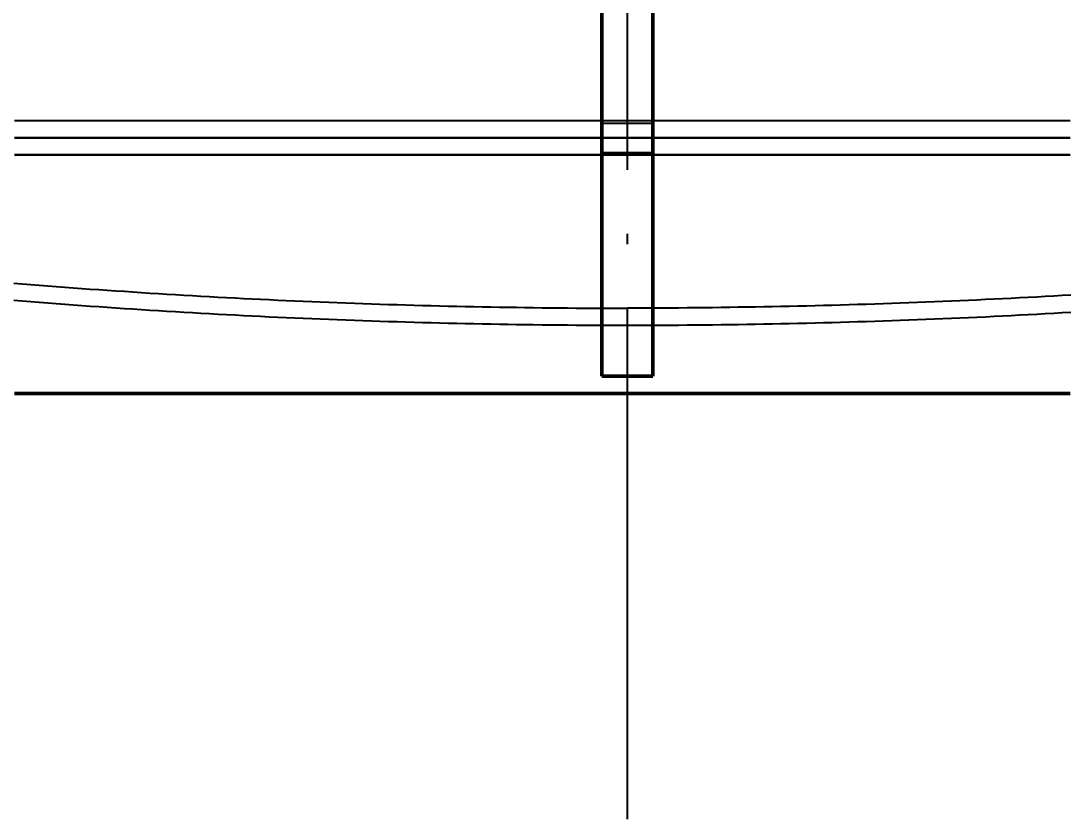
# Model space of a CAD drawing. Header units: millimetres. Extents: x 0 to 420, y 0 to 297.
# Drawn here: x 81.88 to 94.15, y 168 to 177.37 of the extents above; entities that cross this region are included whole.
import ezdxf

# ---------------------------------------------------------------- set-up
doc = ezdxf.new("R2010")
doc.units = ezdxf.units.MM
doc.linetypes.add('ISO02-TRAZOS', pattern=[3.75, 3, -0.75])
doc.linetypes.add('ISO04-TRAZO-PUNTO', pattern=[7.625, 6, -0.75, 0.125, -0.75])
for name, color, linetype, lineweight in [('01-VISIBLE', 7, 'CONTINUOUS', 50), ('02-OCULTA', 4, 'ISO02-TRAZOS', 25), ('03-EJE', 1, 'ISO04-TRAZO-PUNTO', 25), ('04-COTA', 3, 'CONTINUOUS', 25)]:
    doc.layers.add(name, color=color, linetype=linetype, lineweight=lineweight)
doc.styles.add('ISO3098', font='isocpeur.ttf')
doc.dimstyles.new('FLAMA-ISO', dxfattribs={"dimtxt": 3.5, "dimasz": 3, "dimexe": 2, "dimexo": 1, "dimgap": 1, "dimtad": 1, "dimdec": 1, "dimtxsty": 'ISO3098', "dimcen": 2.5, "dimclrd": 3, "dimclre": 3, "dimclrt": 3, "dimazin": 3, "dimtfac": 1, "dimtmove": 0, "dimatfit": 3, "dimlwd": 25, "dimlwe": 25})

msp = doc.modelspace()

# ---------------------------------------------------------------- linework, layer by layer
at = {"layer": '01-VISIBLE'}
for p, q in [((88.7, 173.2), (88.7, 208.82)), ((89.3, 173.2), (89.3, 208.82)), ((88.7, 173.2), (89.3, 173.2))]:
    msp.add_line(p, q, dxfattribs=at)
msp.add_lwpolyline([(81.8, 173), (81.9, 173), (82, 173), (82.1, 173), (82.2, 173), (82.3, 173), (82.4, 173), (82.5, 173), (82.6, 173), (82.7, 173), (82.8, 173), (82.9, 173), (83, 173), (83.1, 173), (83.2, 173), (83.3, 173), (83.4, 173), (83.5, 173), (83.6, 173), (83.7, 173), (83.8, 173), (83.9, 173), (84, 173), (84.1, 173), (84.2, 173), (84.3, 173), (84.4, 173), (84.5, 173), (84.6, 173), (84.7, 173), (84.8, 173), (84.9, 173), (85, 173), (85.1, 173), (85.2, 173), (85.3, 173), (85.4, 173), (85.5, 173), (85.6, 173), (85.7, 173), (85.8, 173), (85.9, 173), (86, 173), (86.1, 173), (86.2, 173), (86.3, 173), (86.4, 173), (86.5, 173), (86.6, 173), (86.7, 173), (86.8, 173), (86.9, 173), (87, 173), (87.1, 173), (87.2, 173), (87.3, 173), (87.4, 173), (87.5, 173), (87.6, 173), (87.7, 173), (87.8, 173), (87.9, 173), (88, 173), (88.1, 173), (88.2, 173), (88.3, 173), (88.4, 173), (88.5, 173), (88.6, 173), (88.7, 173), (88.8, 173), (88.9, 173), (89, 173), (89.1, 173), (89.2, 173), (89.3, 173), (89.4, 173), (89.5, 173), (89.6, 173), (89.7, 173), (89.8, 173), (89.9, 173), (90, 173), (90.1, 173), (90.2, 173), (90.3, 173), (90.4, 173), (90.5, 173), (90.6, 173), (90.7, 173), (90.8, 173), (90.9, 173), (91, 173), (91.1, 173), (91.2, 173), (91.3, 173), (91.4, 173), (91.5, 173), (91.6, 173), (91.7, 173), (91.8, 173), (91.9, 173), (92, 173), (92.1, 173), (92.2, 173), (92.3, 173), (92.4, 173), (92.5, 173), (92.6, 173), (92.7, 173), (92.8, 173), (92.9, 173), (93, 173), (93.1, 173), (93.2, 173), (93.3, 173), (93.4, 173), (93.5, 173), (93.6, 173), (93.7, 173), (93.8, 173), (93.9, 173), (94, 173), (94.1, 173), (94.2, 173)], dxfattribs=at)
at = {"layer": '02-OCULTA'}
for p, q in [((88.7, 176.172), (88.7, 232)), ((89.3, 176.172), (89.3, 232)), ((88.7, 173.2), (88.7, 175.828)), ((89.3, 173.2), (89.3, 175.828)), ((88.7, 173.2), (89.3, 173.2))]:
    msp.add_line(p, q, dxfattribs=at)
for points in [[(94.2, 176.2), (94.1, 176.2), (94, 176.2), (93.9, 176.2), (93.8, 176.2), (93.7, 176.2), (93.6, 176.2), (93.5, 176.2), (93.4, 176.2), (93.3, 176.2), (93.2, 176.2), (93.1, 176.2), (93, 176.2), (92.9, 176.2), (92.8, 176.2), (92.7, 176.2), (92.6, 176.2), (92.5, 176.2), (92.4, 176.2), (92.3, 176.2), (92.2, 176.2), (92.1, 176.2), (92, 176.2), (91.9, 176.2), (91.8, 176.2), (91.7, 176.2), (91.6, 176.2), (91.5, 176.2), (91.4, 176.2), (91.3, 176.2), (91.2, 176.2), (91.1, 176.2), (91, 176.2), (90.9, 176.2), (90.8, 176.2), (90.7, 176.2), (90.6, 176.2), (90.5, 176.2), (90.4, 176.2), (90.3, 176.2), (90.2, 176.2), (90.1, 176.2), (90, 176.2), (89.9, 176.2), (89.8, 176.2), (89.7, 176.2), (89.6, 176.2), (89.5, 176.2), (89.4, 176.2), (89.3, 176.2), (89.2, 176.2), (89.1, 176.2), (89, 176.2), (88.9, 176.2), (88.8, 176.2), (88.7, 176.2), (88.6, 176.2), (88.5, 176.2), (88.4, 176.2), (88.3, 176.2), (88.2, 176.2), (88.1, 176.2), (88, 176.2), (87.9, 176.2), (87.8, 176.2), (87.7, 176.2), (87.6, 176.2), (87.5, 176.2), (87.4, 176.2), (87.3, 176.2), (87.2, 176.2), (87.1, 176.2), (87, 176.2), (86.9, 176.2), (86.8, 176.2), (86.7, 176.2), (86.6, 176.2), (86.5, 176.2), (86.4, 176.2), (86.3, 176.2), (86.2, 176.2), (86.1, 176.2), (86, 176.2), (85.9, 176.2), (85.8, 176.2), (85.7, 176.2), (85.6, 176.2), (85.5, 176.2), (85.4, 176.2), (85.3, 176.2), (85.2, 176.2), (85.1, 176.2), (85, 176.2), (84.9, 176.2), (84.8, 176.2), (84.7, 176.2), (84.6, 176.2), (84.5, 176.2), (84.4, 176.2), (84.3, 176.2), (84.2, 176.2), (84.1, 176.2), (84, 176.2), (83.9, 176.2), (83.8, 176.2), (83.7, 176.2), (83.6, 176.2), (83.5, 176.2), (83.4, 176.2), (83.3, 176.2), (83.2, 176.2), (83.1, 176.2), (83, 176.2), (82.9, 176.2), (82.8, 176.2), (82.7, 176.2), (82.6, 176.2), (82.5, 176.2), (82.4, 176.2), (82.3, 176.2), (82.2, 176.2), (82.1, 176.2), (82, 176.2), (81.9, 176.2), (81.8, 176.2)], [(94.164, 176.2), (94.063, 176.2), (93.963, 176.2), (93.863, 176.2), (93.763, 176.2), (93.662, 176.2), (93.562, 176.2), (93.462, 176.2), (93.362, 176.2), (93.261, 176.2), (93.161, 176.2), (93.061, 176.2), (92.961, 176.2), (92.86, 176.2), (92.76, 176.2), (92.66, 176.2), (92.559, 176.2), (92.459, 176.2), (92.359, 176.2), (92.259, 176.2), (92.158, 176.2), (92.058, 176.2), (91.958, 176.2), (91.858, 176.2), (91.757, 176.2), (91.657, 176.2), (91.557, 176.2), (91.457, 176.2), (91.356, 176.2), (91.256, 176.2), (91.156, 176.2), (91.055, 176.2), (90.955, 176.2), (90.855, 176.2), (90.755, 176.2), (90.654, 176.2), (90.554, 176.2), (90.454, 176.2), (90.354, 176.2), (90.253, 176.2), (90.153, 176.2), (90.053, 176.2), (89.953, 176.2), (89.852, 176.2), (89.752, 176.2), (89.652, 176.2), (89.551, 176.2), (89.451, 176.2), (89.351, 176.2), (89.251, 176.2), (89.15, 176.2), (89.05, 176.2), (88.95, 176.2), (88.85, 176.2), (88.749, 176.2), (88.649, 176.2), (88.549, 176.2), (88.449, 176.2), (88.348, 176.2), (88.248, 176.2), (88.148, 176.2), (88.047, 176.2), (87.947, 176.2), (87.847, 176.2), (87.747, 176.2), (87.646, 176.2), (87.546, 176.2), (87.446, 176.2), (87.346, 176.2), (87.245, 176.2), (87.145, 176.2), (87.045, 176.2), (86.945, 176.2), (86.844, 176.2), (86.744, 176.2), (86.644, 176.2), (86.543, 176.2), (86.443, 176.2), (86.343, 176.2), (86.243, 176.2), (86.142, 176.2), (86.042, 176.2), (85.942, 176.2), (85.842, 176.2), (85.741, 176.2), (85.641, 176.2), (85.541, 176.2), (85.441, 176.2), (85.34, 176.2), (85.24, 176.2), (85.14, 176.2), (85.039, 176.2), (84.939, 176.2), (84.839, 176.2), (84.739, 176.2), (84.638, 176.2), (84.538, 176.2), (84.438, 176.2), (84.338, 176.2), (84.237, 176.2), (84.137, 176.2), (84.037, 176.2), (83.937, 176.2), (83.836, 176.2), (83.736, 176.2), (83.636, 176.2), (83.535, 176.2), (83.435, 176.2), (83.335, 176.2), (83.235, 176.2), (83.134, 176.2), (83.034, 176.2), (82.934, 176.2), (82.834, 176.2), (82.733, 176.2), (82.633, 176.2), (82.533, 176.2), (82.433, 176.2), (82.332, 176.2), (82.232, 176.2), (82.132, 176.2), (82.031, 176.2), (81.931, 176.2), (81.831, 176.2)], [(88.7, 176.172), (88.8, 176.173), (88.9, 176.173), (89, 176.173), (89.1, 176.173), (89.2, 176.173), (89.3, 176.172)], [(88.7, 176), (88.7, 176.029), (88.7, 176.057), (88.7, 176.086), (88.7, 176.115), (88.7, 176.143), (88.7, 176.172)], [(89.3, 176), (89.3, 176.029), (89.3, 176.057), (89.3, 176.086), (89.3, 176.115), (89.3, 176.143), (89.3, 176.172)], [(94.2, 176), (94.1, 176), (94, 176), (93.9, 176), (93.8, 176), (93.7, 176), (93.6, 176), (93.5, 176), (93.4, 176), (93.3, 176), (93.2, 176), (93.1, 176), (93, 176), (92.9, 176), (92.8, 176), (92.7, 176), (92.6, 176), (92.5, 176), (92.4, 176), (92.3, 176), (92.2, 176), (92.1, 176), (92, 176), (91.9, 176), (91.8, 176), (91.7, 176), (91.6, 176), (91.5, 176), (91.4, 176), (91.3, 176), (91.2, 176), (91.1, 176), (91, 176), (90.9, 176), (90.8, 176), (90.7, 176), (90.6, 176), (90.5, 176), (90.4, 176), (90.3, 176), (90.2, 176), (90.1, 176), (90, 176), (89.9, 176), (89.8, 176), (89.7, 176), (89.6, 176), (89.5, 176), (89.4, 176), (89.3, 176), (89.2, 176), (89.1, 176), (89, 176), (88.9, 176), (88.8, 176), (88.7, 176), (88.6, 176), (88.5, 176), (88.4, 176), (88.3, 176), (88.2, 176), (88.1, 176), (88, 176), (87.9, 176), (87.8, 176), (87.7, 176), (87.6, 176), (87.5, 176), (87.4, 176), (87.3, 176), (87.2, 176), (87.1, 176), (87, 176), (86.9, 176), (86.8, 176), (86.7, 176), (86.6, 176), (86.5, 176), (86.4, 176), (86.3, 176), (86.2, 176), (86.1, 176), (86, 176), (85.9, 176), (85.8, 176), (85.7, 176), (85.6, 176), (85.5, 176), (85.4, 176), (85.3, 176), (85.2, 176), (85.1, 176), (85, 176), (84.9, 176), (84.8, 176), (84.7, 176), (84.6, 176), (84.5, 176), (84.4, 176), (84.3, 176), (84.2, 176), (84.1, 176), (84, 176), (83.9, 176), (83.8, 176), (83.7, 176), (83.6, 176), (83.5, 176), (83.4, 176), (83.3, 176), (83.2, 176), (83.1, 176), (83, 176), (82.9, 176), (82.8, 176), (82.7, 176), (82.6, 176), (82.5, 176), (82.4, 176), (82.3, 176), (82.2, 176), (82.1, 176), (82, 176), (81.9, 176), (81.8, 176)], [(81.8, 176), (81.9, 176), (82, 176), (82.1, 176), (82.2, 176), (82.3, 176), (82.4, 176), (82.5, 176), (82.6, 176), (82.7, 176), (82.8, 176), (82.9, 176), (83, 176), (83.1, 176), (83.2, 176), (83.3, 176), (83.4, 176), (83.5, 176), (83.6, 176), (83.7, 176), (83.8, 176), (83.9, 176), (84, 176), (84.1, 176), (84.2, 176), (84.3, 176), (84.4, 176), (84.5, 176), (84.6, 176), (84.7, 176), (84.8, 176), (84.9, 176), (85, 176), (85.1, 176), (85.2, 176), (85.3, 176), (85.4, 176), (85.5, 176), (85.6, 176), (85.7, 176), (85.8, 176), (85.9, 176), (86, 176), (86.1, 176), (86.2, 176), (86.3, 176), (86.4, 176), (86.5, 176), (86.6, 176), (86.7, 176), (86.8, 176), (86.9, 176), (87, 176), (87.1, 176), (87.2, 176), (87.3, 176), (87.4, 176), (87.5, 176), (87.6, 176), (87.7, 176), (87.8, 176), (87.9, 176), (88, 176), (88.1, 176), (88.2, 176), (88.3, 176), (88.4, 176), (88.5, 176), (88.6, 176), (88.7, 176), (88.8, 176), (88.9, 176), (89, 176), (89.1, 176), (89.2, 176), (89.3, 176), (89.4, 176), (89.5, 176), (89.6, 176), (89.7, 176), (89.8, 176), (89.9, 176), (90, 176), (90.1, 176), (90.2, 176), (90.3, 176), (90.4, 176), (90.5, 176), (90.6, 176), (90.7, 176), (90.8, 176), (90.9, 176), (91, 176), (91.1, 176), (91.2, 176), (91.3, 176), (91.4, 176), (91.5, 176), (91.6, 176), (91.7, 176), (91.8, 176), (91.9, 176), (92, 176), (92.1, 176), (92.2, 176), (92.3, 176), (92.4, 176), (92.5, 176), (92.6, 176), (92.7, 176), (92.8, 176), (92.9, 176), (93, 176), (93.1, 176), (93.2, 176), (93.3, 176), (93.4, 176), (93.5, 176), (93.6, 176), (93.7, 176), (93.8, 176), (93.9, 176), (94, 176), (94.1, 176), (94.2, 176)], [(88.7, 175.828), (88.7, 175.857), (88.7, 175.886), (88.7, 175.914), (88.7, 175.943), (88.7, 175.972), (88.7, 176)], [(89.3, 175.828), (89.3, 175.857), (89.3, 175.886), (89.3, 175.914), (89.3, 175.943), (89.3, 175.972), (89.3, 176)], [(88.7, 175.828), (88.8, 175.828), (88.9, 175.827), (89, 175.827), (89.1, 175.827), (89.2, 175.828), (89.3, 175.828)], [(94.2, 175.8), (94.1, 175.8), (94, 175.8), (93.9, 175.8), (93.8, 175.8), (93.7, 175.8), (93.6, 175.8), (93.5, 175.8), (93.4, 175.8), (93.3, 175.8), (93.2, 175.8), (93.1, 175.8), (93, 175.8), (92.9, 175.8), (92.8, 175.8), (92.7, 175.8), (92.6, 175.8), (92.5, 175.8), (92.4, 175.8), (92.3, 175.8), (92.2, 175.8), (92.1, 175.8), (92, 175.8), (91.9, 175.8), (91.8, 175.8), (91.7, 175.8), (91.6, 175.8), (91.5, 175.8), (91.4, 175.8), (91.3, 175.8), (91.2, 175.8), (91.1, 175.8), (91, 175.8), (90.9, 175.8), (90.8, 175.8), (90.7, 175.8), (90.6, 175.8), (90.5, 175.8), (90.4, 175.8), (90.3, 175.8), (90.2, 175.8), (90.1, 175.8), (90, 175.8), (89.9, 175.8), (89.8, 175.8), (89.7, 175.8), (89.6, 175.8), (89.5, 175.8), (89.4, 175.8), (89.3, 175.8), (89.2, 175.8), (89.1, 175.8), (89, 175.8), (88.9, 175.8), (88.8, 175.8), (88.7, 175.8), (88.6, 175.8), (88.5, 175.8), (88.4, 175.8), (88.3, 175.8), (88.2, 175.8), (88.1, 175.8), (88, 175.8), (87.9, 175.8), (87.8, 175.8), (87.7, 175.8), (87.6, 175.8), (87.5, 175.8), (87.4, 175.8), (87.3, 175.8), (87.2, 175.8), (87.1, 175.8), (87, 175.8), (86.9, 175.8), (86.8, 175.8), (86.7, 175.8), (86.6, 175.8), (86.5, 175.8), (86.4, 175.8), (86.3, 175.8), (86.2, 175.8), (86.1, 175.8), (86, 175.8), (85.9, 175.8), (85.8, 175.8), (85.7, 175.8), (85.6, 175.8), (85.5, 175.8), (85.4, 175.8), (85.3, 175.8), (85.2, 175.8), (85.1, 175.8), (85, 175.8), (84.9, 175.8), (84.8, 175.8), (84.7, 175.8), (84.6, 175.8), (84.5, 175.8), (84.4, 175.8), (84.3, 175.8), (84.2, 175.8), (84.1, 175.8), (84, 175.8), (83.9, 175.8), (83.8, 175.8), (83.7, 175.8), (83.6, 175.8), (83.5, 175.8), (83.4, 175.8), (83.3, 175.8), (83.2, 175.8), (83.1, 175.8), (83, 175.8), (82.9, 175.8), (82.8, 175.8), (82.7, 175.8), (82.6, 175.8), (82.5, 175.8), (82.4, 175.8), (82.3, 175.8), (82.2, 175.8), (82.1, 175.8), (82, 175.8), (81.9, 175.8), (81.8, 175.8)], [(81.8, 175.8), (81.9, 175.8), (82, 175.8), (82.1, 175.8), (82.2, 175.8), (82.3, 175.8), (82.4, 175.8), (82.5, 175.8), (82.6, 175.8), (82.7, 175.8), (82.8, 175.8), (82.9, 175.8), (83, 175.8), (83.1, 175.8), (83.2, 175.8), (83.3, 175.8), (83.4, 175.8), (83.5, 175.8), (83.6, 175.8), (83.7, 175.8), (83.8, 175.8), (83.9, 175.8), (84, 175.8), (84.1, 175.8), (84.2, 175.8), (84.3, 175.8), (84.4, 175.8), (84.5, 175.8), (84.6, 175.8), (84.7, 175.8), (84.8, 175.8), (84.9, 175.8), (85, 175.8), (85.1, 175.8), (85.2, 175.8), (85.3, 175.8), (85.4, 175.8), (85.5, 175.8), (85.6, 175.8), (85.7, 175.8), (85.8, 175.8), (85.9, 175.8), (86, 175.8), (86.1, 175.8), (86.2, 175.8), (86.3, 175.8), (86.4, 175.8), (86.5, 175.8), (86.6, 175.8), (86.7, 175.8), (86.8, 175.8), (86.9, 175.8), (87, 175.8), (87.1, 175.8), (87.2, 175.8), (87.3, 175.8), (87.4, 175.8), (87.5, 175.8), (87.6, 175.8), (87.7, 175.8), (87.8, 175.8), (87.9, 175.8), (88, 175.8), (88.1, 175.8), (88.2, 175.8), (88.3, 175.8), (88.4, 175.8), (88.5, 175.8), (88.6, 175.8), (88.7, 175.8), (88.8, 175.8), (88.9, 175.8), (89, 175.8), (89.1, 175.8), (89.2, 175.8), (89.3, 175.8), (89.4, 175.8), (89.5, 175.8), (89.6, 175.8), (89.7, 175.8), (89.8, 175.8), (89.9, 175.8), (90, 175.8), (90.1, 175.8), (90.2, 175.8), (90.3, 175.8), (90.4, 175.8), (90.5, 175.8), (90.6, 175.8), (90.7, 175.8), (90.8, 175.8), (90.9, 175.8), (91, 175.8), (91.1, 175.8), (91.2, 175.8), (91.3, 175.8), (91.4, 175.8), (91.5, 175.8), (91.6, 175.8), (91.7, 175.8), (91.8, 175.8), (91.9, 175.8), (92, 175.8), (92.1, 175.8), (92.2, 175.8), (92.3, 175.8), (92.4, 175.8), (92.5, 175.8), (92.6, 175.8), (92.7, 175.8), (92.8, 175.8), (92.9, 175.8), (93, 175.8), (93.1, 175.8), (93.2, 175.8), (93.3, 175.8), (93.4, 175.8), (93.5, 175.8), (93.6, 175.8), (93.7, 175.8), (93.8, 175.8), (93.9, 175.8), (94, 175.8), (94.1, 175.8), (94.2, 175.8)], [(81.8, 175.8), (81.9, 175.8), (82, 175.8), (82.1, 175.8), (82.2, 175.8), (82.3, 175.8), (82.4, 175.8), (82.5, 175.8), (82.6, 175.8), (82.7, 175.8), (82.8, 175.8), (82.9, 175.8), (83, 175.8), (83.1, 175.8), (83.2, 175.8), (83.3, 175.8), (83.4, 175.8), (83.5, 175.8), (83.6, 175.8), (83.7, 175.8), (83.8, 175.8), (83.9, 175.8), (84, 175.8), (84.1, 175.8), (84.2, 175.8), (84.3, 175.8), (84.4, 175.8), (84.5, 175.8), (84.6, 175.8), (84.7, 175.8), (84.8, 175.8), (84.9, 175.8), (85, 175.8), (85.1, 175.8), (85.2, 175.8), (85.3, 175.8), (85.4, 175.8), (85.5, 175.8), (85.6, 175.8), (85.7, 175.8), (85.8, 175.8), (85.9, 175.8), (86, 175.8), (86.1, 175.8), (86.2, 175.8), (86.3, 175.8), (86.4, 175.8), (86.5, 175.8), (86.6, 175.8), (86.7, 175.8), (86.8, 175.8), (86.9, 175.8), (87, 175.8), (87.1, 175.8), (87.2, 175.8), (87.3, 175.8), (87.4, 175.8), (87.5, 175.8), (87.6, 175.8), (87.7, 175.8), (87.8, 175.8), (87.9, 175.8), (88, 175.8), (88.1, 175.8), (88.2, 175.8), (88.3, 175.8), (88.4, 175.8), (88.5, 175.8), (88.6, 175.8), (88.7, 175.8), (88.8, 175.8), (88.9, 175.8), (89, 175.8), (89.1, 175.8), (89.2, 175.8), (89.3, 175.8), (89.4, 175.8), (89.5, 175.8), (89.6, 175.8), (89.7, 175.8), (89.8, 175.8), (89.9, 175.8), (90, 175.8), (90.1, 175.8), (90.2, 175.8), (90.3, 175.8), (90.4, 175.8), (90.5, 175.8), (90.6, 175.8), (90.7, 175.8), (90.8, 175.8), (90.9, 175.8), (91, 175.8), (91.1, 175.8), (91.2, 175.8), (91.3, 175.8), (91.4, 175.8), (91.5, 175.8), (91.6, 175.8), (91.7, 175.8), (91.8, 175.8), (91.9, 175.8), (92, 175.8), (92.1, 175.8), (92.2, 175.8), (92.3, 175.8), (92.4, 175.8), (92.5, 175.8), (92.6, 175.8), (92.7, 175.8), (92.8, 175.8), (92.9, 175.8), (93, 175.8), (93.1, 175.8), (93.2, 175.8), (93.3, 175.8), (93.4, 175.8), (93.5, 175.8), (93.6, 175.8), (93.7, 175.8), (93.8, 175.8), (93.9, 175.8), (94, 175.8), (94.1, 175.8), (94.2, 175.8)], [(81.831, 175.8), (81.931, 175.8), (82.031, 175.8), (82.132, 175.8), (82.232, 175.8), (82.332, 175.8), (82.433, 175.8), (82.533, 175.8), (82.633, 175.8), (82.733, 175.8), (82.834, 175.8), (82.934, 175.8), (83.034, 175.8), (83.134, 175.8), (83.235, 175.8), (83.335, 175.8), (83.435, 175.8), (83.535, 175.8), (83.636, 175.8), (83.736, 175.8), (83.836, 175.8), (83.937, 175.8), (84.037, 175.8), (84.137, 175.8), (84.237, 175.8), (84.338, 175.8), (84.438, 175.8), (84.538, 175.8), (84.638, 175.8), (84.739, 175.8), (84.839, 175.8), (84.939, 175.8), (85.039, 175.8), (85.14, 175.8), (85.24, 175.8), (85.34, 175.8), (85.441, 175.8), (85.541, 175.8), (85.641, 175.8), (85.741, 175.8), (85.842, 175.8), (85.942, 175.8), (86.042, 175.8), (86.142, 175.8), (86.243, 175.8), (86.343, 175.8), (86.443, 175.8), (86.543, 175.8), (86.644, 175.8), (86.744, 175.8), (86.844, 175.8), (86.945, 175.8), (87.045, 175.8), (87.145, 175.8), (87.245, 175.8), (87.346, 175.8), (87.446, 175.8), (87.546, 175.8), (87.646, 175.8), (87.747, 175.8), (87.847, 175.8), (87.947, 175.8), (88.047, 175.8), (88.148, 175.8), (88.248, 175.8), (88.348, 175.8), (88.449, 175.8), (88.549, 175.8), (88.649, 175.8), (88.749, 175.8), (88.85, 175.8), (88.95, 175.8), (89.05, 175.8), (89.15, 175.8), (89.251, 175.8), (89.351, 175.8), (89.451, 175.8), (89.551, 175.8), (89.652, 175.8), (89.752, 175.8), (89.852, 175.8), (89.953, 175.8), (90.053, 175.8), (90.153, 175.8), (90.253, 175.8), (90.354, 175.8), (90.454, 175.8), (90.554, 175.8), (90.654, 175.8), (90.755, 175.8), (90.855, 175.8), (90.955, 175.8), (91.055, 175.8), (91.156, 175.8), (91.256, 175.8), (91.356, 175.8), (91.457, 175.8), (91.557, 175.8), (91.657, 175.8), (91.757, 175.8), (91.858, 175.8), (91.958, 175.8), (92.058, 175.8), (92.158, 175.8), (92.259, 175.8), (92.359, 175.8), (92.459, 175.8), (92.559, 175.8), (92.66, 175.8), (92.76, 175.8), (92.86, 175.8), (92.961, 175.8), (93.061, 175.8), (93.161, 175.8), (93.261, 175.8), (93.362, 175.8), (93.462, 175.8), (93.562, 175.8), (93.662, 175.8), (93.763, 175.8), (93.863, 175.8), (93.963, 175.8), (94.063, 175.8), (94.164, 175.8)], [(81.792, 174.294), (81.892, 174.286), (81.992, 174.278), (82.092, 174.27), (82.192, 174.262), (82.292, 174.255), (82.392, 174.247), (82.492, 174.24), (82.592, 174.233), (82.692, 174.225), (82.792, 174.218), (82.892, 174.211), (82.992, 174.205), (83.092, 174.198), (83.192, 174.191), (83.292, 174.185), (83.392, 174.178), (83.492, 174.172), (83.592, 174.166), (83.692, 174.16), (83.792, 174.154), (83.892, 174.148), (83.992, 174.142), (84.092, 174.137), (84.192, 174.131), (84.292, 174.126), (84.392, 174.12), (84.492, 174.115), (84.592, 174.11), (84.692, 174.105), (84.793, 174.1), (84.893, 174.096), (84.993, 174.091), (85.093, 174.087), (85.193, 174.082), (85.293, 174.078), (85.393, 174.074), (85.493, 174.07), (85.593, 174.066), (85.694, 174.062), (85.794, 174.058), (85.894, 174.055), (85.994, 174.051), (86.094, 174.048), (86.194, 174.045), (86.295, 174.042), (86.395, 174.039), (86.495, 174.036), (86.595, 174.033), (86.695, 174.03), (86.795, 174.028), (86.896, 174.025), (86.996, 174.023), (87.096, 174.021), (87.196, 174.019), (87.296, 174.017), (87.397, 174.015), (87.497, 174.013), (87.597, 174.011), (87.697, 174.01), (87.797, 174.008), (87.898, 174.007), (87.998, 174.006), (88.098, 174.005), (88.198, 174.004), (88.298, 174.003), (88.399, 174.002), (88.499, 174.002), (88.599, 174.001), (88.699, 174.001), (88.8, 174), (88.9, 174), (89, 174)], [(81.792, 174.094), (81.892, 174.086), (81.992, 174.078), (82.092, 174.07), (82.192, 174.062), (82.292, 174.055), (82.392, 174.047), (82.492, 174.04), (82.592, 174.033), (82.692, 174.025), (82.792, 174.018), (82.892, 174.011), (82.992, 174.005), (83.092, 173.998), (83.192, 173.991), (83.292, 173.985), (83.392, 173.978), (83.492, 173.972), (83.592, 173.966), (83.692, 173.96), (83.792, 173.954), (83.892, 173.948), (83.992, 173.942), (84.092, 173.937), (84.192, 173.931), (84.292, 173.926), (84.392, 173.92), (84.492, 173.915), (84.592, 173.91), (84.692, 173.905), (84.793, 173.9), (84.893, 173.896), (84.993, 173.891), (85.093, 173.887), (85.193, 173.882), (85.293, 173.878), (85.393, 173.874), (85.493, 173.87), (85.593, 173.866), (85.694, 173.862), (85.794, 173.858), (85.894, 173.855), (85.994, 173.851), (86.094, 173.848), (86.194, 173.845), (86.295, 173.842), (86.395, 173.839), (86.495, 173.836), (86.595, 173.833), (86.695, 173.83), (86.795, 173.828), (86.896, 173.825), (86.996, 173.823), (87.096, 173.821), (87.196, 173.819), (87.296, 173.817), (87.397, 173.815), (87.497, 173.813), (87.597, 173.811), (87.697, 173.81), (87.797, 173.808), (87.898, 173.807), (87.998, 173.806), (88.098, 173.805), (88.198, 173.804), (88.298, 173.803), (88.399, 173.802), (88.499, 173.802), (88.599, 173.801), (88.699, 173.801), (88.8, 173.8), (88.9, 173.8), (89, 173.8)], [(94.208, 174.154), (94.108, 174.148), (94.008, 174.142), (93.908, 174.137), (93.808, 174.131), (93.708, 174.126), (93.608, 174.12), (93.508, 174.115), (93.408, 174.11), (93.308, 174.105), (93.207, 174.1), (93.107, 174.096), (93.007, 174.091), (92.907, 174.087), (92.807, 174.082), (92.707, 174.078), (92.607, 174.074), (92.507, 174.07), (92.407, 174.066), (92.306, 174.062), (92.206, 174.058), (92.106, 174.055), (92.006, 174.051), (91.906, 174.048), (91.806, 174.045), (91.705, 174.042), (91.605, 174.039), (91.505, 174.036), (91.405, 174.033), (91.305, 174.03), (91.205, 174.028), (91.104, 174.025), (91.004, 174.023), (90.904, 174.021), (90.804, 174.019), (90.704, 174.017), (90.603, 174.015), (90.503, 174.013), (90.403, 174.011), (90.303, 174.01), (90.203, 174.008), (90.102, 174.007), (90.002, 174.006), (89.902, 174.005), (89.802, 174.004), (89.702, 174.003), (89.601, 174.002), (89.501, 174.002), (89.401, 174.001), (89.301, 174.001), (89.2, 174), (89.1, 174), (89, 174)], [(89, 173.8), (89.1, 173.8), (89.2, 173.8), (89.301, 173.801), (89.401, 173.801), (89.501, 173.802), (89.601, 173.802), (89.702, 173.803), (89.802, 173.804), (89.902, 173.805), (90.002, 173.806), (90.102, 173.807), (90.203, 173.808), (90.303, 173.81), (90.403, 173.811), (90.503, 173.813), (90.603, 173.815), (90.704, 173.817), (90.804, 173.819), (90.904, 173.821), (91.004, 173.823), (91.104, 173.825), (91.205, 173.828), (91.305, 173.83), (91.405, 173.833), (91.505, 173.836), (91.605, 173.839), (91.705, 173.842), (91.806, 173.845), (91.906, 173.848), (92.006, 173.851), (92.106, 173.855), (92.206, 173.858), (92.306, 173.862), (92.407, 173.866), (92.507, 173.87), (92.607, 173.874), (92.707, 173.878), (92.807, 173.882), (92.907, 173.887), (93.007, 173.891), (93.107, 173.896), (93.207, 173.9), (93.308, 173.905), (93.408, 173.91), (93.508, 173.915), (93.608, 173.92), (93.708, 173.926), (93.808, 173.931), (93.908, 173.937), (94.008, 173.942), (94.108, 173.948), (94.208, 173.954)], [(94.2, 173), (94.1, 173), (94, 173), (93.9, 173), (93.8, 173), (93.7, 173), (93.6, 173), (93.5, 173), (93.4, 173), (93.3, 173), (93.2, 173), (93.1, 173), (93, 173), (92.9, 173), (92.8, 173), (92.7, 173), (92.6, 173), (92.5, 173), (92.4, 173), (92.3, 173), (92.2, 173), (92.1, 173), (92, 173), (91.9, 173), (91.8, 173), (91.7, 173), (91.6, 173), (91.5, 173), (91.4, 173), (91.3, 173), (91.2, 173), (91.1, 173), (91, 173), (90.9, 173), (90.8, 173), (90.7, 173), (90.6, 173), (90.5, 173), (90.4, 173), (90.3, 173), (90.2, 173), (90.1, 173), (90, 173), (89.9, 173), (89.8, 173), (89.7, 173), (89.6, 173), (89.5, 173), (89.4, 173), (89.3, 173), (89.2, 173), (89.1, 173), (89, 173), (88.9, 173), (88.8, 173), (88.7, 173), (88.6, 173), (88.5, 173), (88.4, 173), (88.3, 173), (88.2, 173), (88.1, 173), (88, 173), (87.9, 173), (87.8, 173), (87.7, 173), (87.6, 173), (87.5, 173), (87.4, 173), (87.3, 173), (87.2, 173), (87.1, 173), (87, 173), (86.9, 173), (86.8, 173), (86.7, 173), (86.6, 173), (86.5, 173), (86.4, 173), (86.3, 173), (86.2, 173), (86.1, 173), (86, 173), (85.9, 173), (85.8, 173), (85.7, 173), (85.6, 173), (85.5, 173), (85.4, 173), (85.3, 173), (85.2, 173), (85.1, 173), (85, 173), (84.9, 173), (84.8, 173), (84.7, 173), (84.6, 173), (84.5, 173), (84.4, 173), (84.3, 173), (84.2, 173), (84.1, 173), (84, 173), (83.9, 173), (83.8, 173), (83.7, 173), (83.6, 173), (83.5, 173), (83.4, 173), (83.3, 173), (83.2, 173), (83.1, 173), (83, 173), (82.9, 173), (82.8, 173), (82.7, 173), (82.6, 173), (82.5, 173), (82.4, 173), (82.3, 173), (82.2, 173), (82.1, 173), (82, 173), (81.9, 173), (81.8, 173)], [(94.2, 173), (94.1, 173), (94, 173), (93.9, 173), (93.8, 173), (93.7, 173), (93.6, 173), (93.5, 173), (93.4, 173), (93.3, 173), (93.2, 173), (93.1, 173), (93, 173), (92.9, 173), (92.8, 173), (92.7, 173), (92.6, 173), (92.5, 173), (92.4, 173), (92.3, 173), (92.2, 173), (92.1, 173), (92, 173), (91.9, 173), (91.8, 173), (91.7, 173), (91.6, 173), (91.5, 173), (91.4, 173), (91.3, 173), (91.2, 173), (91.1, 173), (91, 173), (90.9, 173), (90.8, 173), (90.7, 173), (90.6, 173), (90.5, 173), (90.4, 173), (90.3, 173), (90.2, 173), (90.1, 173), (90, 173), (89.9, 173), (89.8, 173), (89.7, 173), (89.6, 173), (89.5, 173), (89.4, 173), (89.3, 173), (89.2, 173), (89.1, 173), (89, 173), (88.9, 173), (88.8, 173), (88.7, 173), (88.6, 173), (88.5, 173), (88.4, 173), (88.3, 173), (88.2, 173), (88.1, 173), (88, 173), (87.9, 173), (87.8, 173), (87.7, 173), (87.6, 173), (87.5, 173), (87.4, 173), (87.3, 173), (87.2, 173), (87.1, 173), (87, 173), (86.9, 173), (86.8, 173), (86.7, 173), (86.6, 173), (86.5, 173), (86.4, 173), (86.3, 173), (86.2, 173), (86.1, 173), (86, 173), (85.9, 173), (85.8, 173), (85.7, 173), (85.6, 173), (85.5, 173), (85.4, 173), (85.3, 173), (85.2, 173), (85.1, 173), (85, 173), (84.9, 173), (84.8, 173), (84.7, 173), (84.6, 173), (84.5, 173), (84.4, 173), (84.3, 173), (84.2, 173), (84.1, 173), (84, 173), (83.9, 173), (83.8, 173), (83.7, 173), (83.6, 173), (83.5, 173), (83.4, 173), (83.3, 173), (83.2, 173), (83.1, 173), (83, 173), (82.9, 173), (82.8, 173), (82.7, 173), (82.6, 173), (82.5, 173), (82.4, 173), (82.3, 173), (82.2, 173), (82.1, 173), (82, 173), (81.9, 173), (81.8, 173)], [(81.8, 173), (81.9, 173), (82, 173), (82.1, 173), (82.2, 173), (82.3, 173), (82.4, 173), (82.5, 173), (82.6, 173), (82.7, 173), (82.8, 173), (82.9, 173), (83, 173), (83.1, 173), (83.2, 173), (83.3, 173), (83.4, 173), (83.5, 173), (83.6, 173), (83.7, 173), (83.8, 173), (83.9, 173), (84, 173), (84.1, 173), (84.2, 173), (84.3, 173), (84.4, 173), (84.5, 173), (84.6, 173), (84.7, 173), (84.8, 173), (84.9, 173), (85, 173), (85.1, 173), (85.2, 173), (85.3, 173), (85.4, 173), (85.5, 173), (85.6, 173), (85.7, 173), (85.8, 173), (85.9, 173), (86, 173), (86.1, 173), (86.2, 173), (86.3, 173), (86.4, 173), (86.5, 173), (86.6, 173), (86.7, 173), (86.8, 173), (86.9, 173), (87, 173), (87.1, 173), (87.2, 173), (87.3, 173), (87.4, 173), (87.5, 173), (87.6, 173), (87.7, 173), (87.8, 173), (87.9, 173), (88, 173), (88.1, 173), (88.2, 173), (88.3, 173), (88.4, 173), (88.5, 173), (88.6, 173), (88.7, 173), (88.8, 173), (88.9, 173), (89, 173), (89.1, 173), (89.2, 173), (89.3, 173), (89.4, 173), (89.5, 173), (89.6, 173), (89.7, 173), (89.8, 173), (89.9, 173), (90, 173), (90.1, 173), (90.2, 173), (90.3, 173), (90.4, 173), (90.5, 173), (90.6, 173), (90.7, 173), (90.8, 173), (90.9, 173), (91, 173), (91.1, 173), (91.2, 173), (91.3, 173), (91.4, 173), (91.5, 173), (91.6, 173), (91.7, 173), (91.8, 173), (91.9, 173), (92, 173), (92.1, 173), (92.2, 173), (92.3, 173), (92.4, 173), (92.5, 173), (92.6, 173), (92.7, 173), (92.8, 173), (92.9, 173), (93, 173), (93.1, 173), (93.2, 173), (93.3, 173), (93.4, 173), (93.5, 173), (93.6, 173), (93.7, 173), (93.8, 173), (93.9, 173), (94, 173), (94.1, 173), (94.2, 173)]]:
    msp.add_lwpolyline(points, dxfattribs=at)
at = {"layer": '03-EJE'}
msp.add_line((89, 168), (89, 251.795), dxfattribs=at)

# ---------------------------------------------------------------- dimensions: what is measured, and where the dimension line sits
at = {"layer": '04-COTA'}
msp.add_linear_dim(base=(53, 173), p1=(70, 173), p2=(86, 246.795), angle=90, dimstyle='FLAMA-ISO', override={"dimlfac": 5}, dxfattribs=at).render()

doc.saveas('drawing.dxf')
